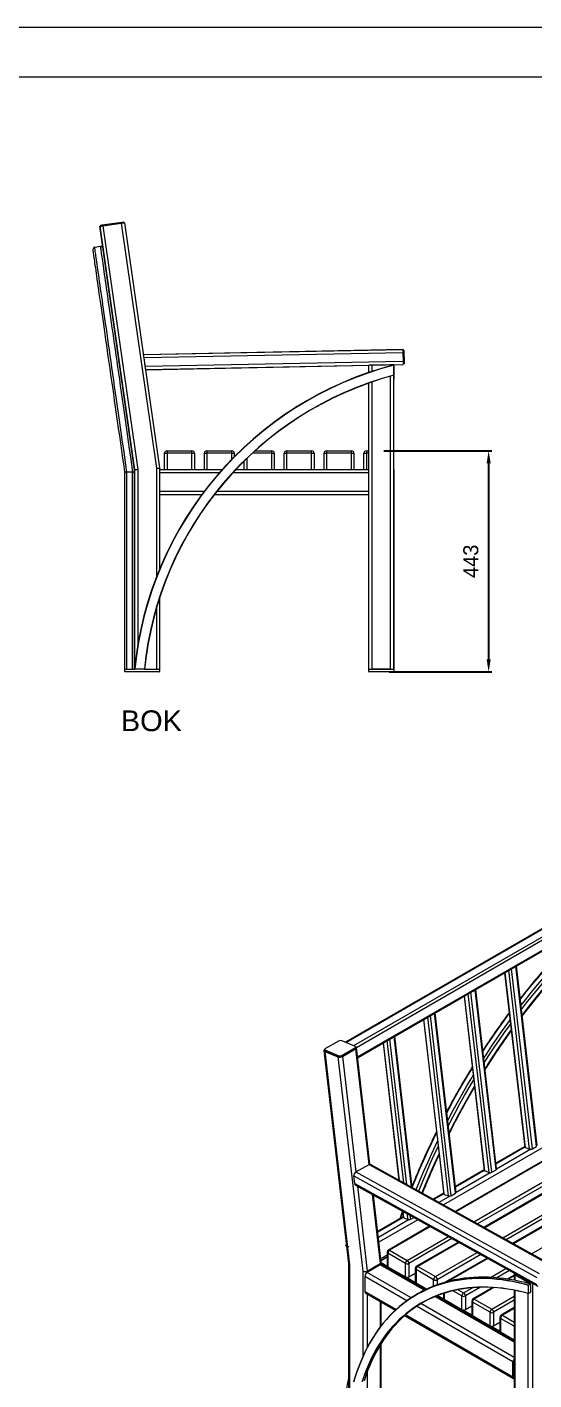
# Model space of a CAD drawing. Header units: millimetres. Extents: x -10595 to -4655, y -2537 to 1663.
# Drawn here: x -7625 to -6608, y -1049 to 1663 of the extents above; entities that cross this region are included whole.
import ezdxf

# ---------------------------------------------------------------- set-up
doc = ezdxf.new("R2010")
doc.units = ezdxf.units.MM
doc.header["$PDSIZE"] = -1
doc.layers.add('tabelka', color=155, linetype='Continuous')
doc.layers.add('WYMIAR', color=96, linetype='Continuous')
doc.dimstyles.new('1-1', dxfattribs={"dimtxt": 30, "dimasz": 25, "dimexe": 6.25, "dimexo": 30, "dimgap": 20.625, "dimtad": 1, "dimdec": 1, "dimtxsty": 'Standard', "dimcen": 0, "dimclrd": 2, "dimclre": 2, "dimclrt": 2, "dimadec": 0, "dimazin": 0, "dimtfac": 1, "dimtdec": 1, "dimtmove": 0, "dimatfit": 3, "dimfxl": 0, "dimarcsym": 0})

# ---------------------------------------------------------------- blocks, each defined once
blk = doc.blocks.new('bok')
at = {"linetype": 'Continuous', "lineweight": 0}
for p, q in [((-822.6, 619.2), (-782.3, 625)), ((-782.3, 625), (-779.3, 625.4)), ((-782.3, 625), (-782, 623)), ((-779.3, 625.4), (-779, 623.4)), ((-756.9, 128.5), (-826.9, 616.5)), ((-826.9, 616.5), (-756.9, 128.5)), ((-826.9, 616.5), (-756.9, 128.5)), ((-825.6, 618.7), (-822.6, 619.2)), ((-825.6, 618.7), (-825.3, 616.8)), ((-822.6, 619.2), (-822.4, 617.2)), ((-820.6, 617.4), (-783.8, 622.7)), ((-820.6, 617.4), (-750.5, 129)), ((-783.8, 622.7), (-713.3, 131.6)), ((-777.4, 623.6), (-706.9, 132.1)), ((-825.1, 576), (-837, 574.3)), ((-739, 359.5), (-218.9, 369.9)), ((-739, 359.4), (-218.9, 369.8)), ((-739, 359.5), (-739, 359.4)), ((-738.1, 353.2), (-218.8, 363.5)), ((-735.7, 336), (-738.1, 353.2)), ((-236.9, 369.5), (-218.9, 369.9)), ((-236.9, 369.5), (-218.9, 369.9)), ((-218.9, 369.8), (-218.9, 369.9)), ((-216.9, 368.3), (-218.9, 368.2)), ((-216.9, 368.3), (-218.9, 368.3)), ((-216.8, 365.3), (-218.8, 365.3)), ((-218.8, 363.5), (-218.4, 346.3)), ((-216.9, 368.3), (-216.8, 365.3)), ((-216.9, 368.3), (-216.9, 368.3)), ((-216.8, 365.3), (-216.4, 344.5)), ((-735.7, 336), (-218.4, 346.3)), ((-734.7, 329.5), (-218.3, 339.8)), ((-734.6, 329), (-734.7, 329.5)), ((-734.6, 329), (-286.9, 337.9)), ((-286.9, 323.5), (-286.9, 337.9)), ((-243.3, 338.9), (-280.5, 338.2)), ((-280.5, 325.6), (-280.5, 338.2)), ((-243.3, 336.8), (-243.3, 338.9)), ((-236.9, 338.9), (-218.3, 339.2)), ((-236.9, 338.6), (-236.9, 338.9)), ((-236.9, 338.5), (-236.9, 310)), ((-236.9, 318.4), (-236.9, 338)), ((-216.4, 344.5), (-218.4, 344.5)), ((-216.3, 341.5), (-218.3, 341.4)), ((-216.3, 340.9), (-218.3, 340.8)), ((-218.3, 339.8), (-218.3, 339.2)), ((-216.4, 344.5), (-216.3, 341.5)), ((-216.3, 341.5), (-216.3, 340.9)), ((-286.9, 128.5), (-286.9, 302.3)), ((-280.5, -271.5), (-280.5, 304.5)), ((-243.3, -271.5), (-243.3, 316.1)), ((-236.9, -271.5), (-236.9, 317.8)), ((-691.9, 166.5), (-691.9, 161.5)), ((-691.9, 166.5), (-641.9, 166.5)), ((-641.9, 161.5), (-641.9, 166.5)), ((-611.9, 166.5), (-611.9, 161.5)), ((-611.9, 166.5), (-561.9, 166.5)), ((-561.9, 161.5), (-561.9, 166.5)), ((-515.2, 166.5), (-481.9, 166.5)), ((-481.9, 161.5), (-481.9, 166.5)), ((-451.9, 166.5), (-451.9, 161.5)), ((-451.9, 166.5), (-401.9, 166.5)), ((-401.9, 161.5), (-401.9, 166.5)), ((-371.9, 166.5), (-371.9, 161.5)), ((-371.9, 166.5), (-321.9, 166.5)), ((-321.9, 161.5), (-321.9, 166.5)), ((-291.9, 166.5), (-291.9, 161.5)), ((-291.9, 166.5), (-286.9, 166.5)), ((-696.9, 128.5), (-696.9, 161.5)), ((-696.9, 161.5), (-691.9, 161.5)), ((-641.9, 161.5), (-691.9, 161.5)), ((-691.9, 161.5), (-691.9, 128.5)), ((-641.9, 128.5), (-641.9, 161.5)), ((-641.9, 161.5), (-636.9, 161.5)), ((-636.9, 161.5), (-636.9, 128.5)), ((-616.9, 161.5), (-611.9, 161.5)), ((-616.9, 128.5), (-616.9, 161.5)), ((-561.9, 161.5), (-611.9, 161.5)), ((-611.9, 161.5), (-611.9, 128.5)), ((-561.9, 161.5), (-556.9, 161.5)), ((-561.9, 149.3), (-561.9, 161.5)), ((-556.9, 161.5), (-556.9, 154.4)), ((-536.9, 128.5), (-536.9, 146.1)), ((-531.9, 151), (-531.9, 128.5)), ((-481.9, 161.5), (-520.7, 161.5)), ((-481.9, 161.5), (-476.9, 161.5)), ((-481.9, 128.5), (-481.9, 161.5)), ((-476.9, 161.5), (-476.9, 128.5)), ((-456.9, 161.5), (-451.9, 161.5)), ((-456.9, 128.5), (-456.9, 161.5)), ((-401.9, 161.5), (-451.9, 161.5)), ((-451.9, 161.5), (-451.9, 128.5)), ((-401.9, 161.5), (-396.9, 161.5)), ((-401.9, 128.5), (-401.9, 161.5)), ((-396.9, 161.5), (-396.9, 128.5)), ((-376.9, 161.5), (-371.9, 161.5)), ((-376.9, 128.5), (-376.9, 161.5)), ((-321.9, 161.5), (-371.9, 161.5)), ((-371.9, 161.5), (-371.9, 128.5)), ((-321.9, 128.5), (-321.9, 161.5)), ((-321.9, 161.5), (-316.9, 161.5)), ((-316.9, 161.5), (-316.9, 128.5)), ((-296.9, 161.5), (-291.9, 161.5)), ((-296.9, 128.5), (-296.9, 161.5)), ((-291.9, 161.5), (-291.9, 128.5)), ((-286.9, 161.5), (-291.9, 161.5)), ((-776.9, -271.5), (-776.9, 121.6)), ((-772.9, -271.5), (-772.9, 123.7)), ((-760.9, 123.7), (-772.9, 123.7)), ((-760.9, -271.5), (-760.9, 123.7)), ((-756.9, -271.5), (-756.9, 128.5)), ((-756.9, 128.5), (-756.9, -271.5)), ((-756.9, 128.5), (-756.9, -257.7)), ((-750.5, 129), (-750.5, -223)), ((-713.3, 131.6), (-713.3, -87)), ((-706.9, 132.1), (-706.9, 128.5)), ((-706.9, 128.5), (-706.9, 122.1)), ((-581.3, 128.5), (-706.9, 128.5)), ((-706.9, 122.1), (-706.9, 84.9)), ((-587, 122.1), (-706.9, 122.1)), ((-286.9, 122.1), (-560.1, 122.1)), ((-286.9, 128.5), (-554.1, 128.5)), ((-286.9, 122.1), (-286.9, 128.5)), ((-286.9, 84.9), (-286.9, 122.1)), ((-236.9, 128.5), (-236.9, -271.5)), ((-236.9, 128.5), (-236.9, -271.5)), ((-706.9, 84.9), (-706.9, 78.5)), ((-617.3, 84.9), (-706.9, 84.9)), ((-286.9, 84.9), (-592, 84.9)), ((-286.9, 78.5), (-286.9, 84.9)), ((-622.2, 78.5), (-706.9, 78.5)), ((-706.9, 78.5), (-706.9, -71)), ((-286.9, 78.5), (-597, 78.5)), ((-286.9, -271.5), (-286.9, 78.5)), ((-706.9, -128.8), (-706.9, -271.5)), ((-713.3, -149.6), (-713.3, -271.5)), ((-756.9, -271.5), (-756.9, -257.7)), ((-776.9, -276), (-776.9, -272)), ((-776.4, -271.5), (-756.9, -271.5)), ((-707.4, -276.5), (-776.4, -276.5)), ((-772.9, -271.5), (-760.9, -271.5)), ((-737.3, -271.5), (-756.4, -271.5)), ((-736.8, -271.5), (-707.4, -271.5)), ((-736.8, -271.5), (-713.3, -271.5)), ((-706.9, -272), (-706.9, -276)), ((-286.9, -276), (-286.9, -272)), ((-286.4, -271.5), (-237.4, -271.5)), ((-237.4, -276.5), (-286.4, -276.5)), ((-243.3, -271.5), (-280.5, -271.5)), ((-236.9, -272), (-236.9, -276))]:
    blk.add_line(p, q, dxfattribs=at)
at = {"linetype": 'Continuous', "lineweight": 0, "flags": 128}
for points in [[(-826.9, 616.5), (-826.8, 616.5), (-826.4, 616.6), (-825.8, 616.7), (-825.1, 616.8), (-824.1, 616.9), (-823, 617.1), (-821.8, 617.3), (-820.6, 617.4)], [(-783.8, 622.7), (-782.5, 622.9), (-781.3, 623.1), (-780.2, 623.2), (-779.3, 623.4), (-778.5, 623.5), (-777.9, 623.6), (-777.5, 623.6), (-777.4, 623.6)], [(-776.3, 122.7), (-778.2, 136.4), (-780.5, 151.8), (-782.6, 167), (-784.8, 182.1), (-786.9, 196.9), (-789, 211.4), (-791.1, 225.8), (-793.1, 239.9), (-795.1, 253.7), (-797, 267.4), (-798.9, 280.7), (-800.8, 293.8), (-802.7, 306.7), (-804.5, 319.3), (-806.2, 331.6), (-808, 343.7), (-809.7, 355.5), (-811.3, 367), (-812.9, 378.2), (-814.5, 389.1), (-816, 399.8), (-817.5, 410.1), (-818.9, 420.1), (-820.3, 429.9), (-821.7, 439.3), (-823, 448.5), (-824.3, 457.3), (-825.5, 465.8), (-826.7, 474), (-827.8, 481.8), (-828.9, 489.4), (-829.9, 496.6), (-830.9, 503.5), (-831.8, 510.1), (-832.7, 516.3), (-833.6, 522.2), (-834.4, 527.7), (-835.1, 533), (-835.8, 537.8), (-836.5, 542.4), (-837.1, 546.6), (-837.6, 550.4), (-838.1, 553.9), (-838.6, 557.1), (-839, 559.9), (-839.3, 562.4), (-839.6, 564.5), (-839.9, 566.2), (-840.1, 567.6), (-840.3, 568.7), (-840.4, 569.4), (-840.4, 569.8), (-840.4, 569.8)], [(-772.4, 123.7), (-774.5, 138.6), (-776.7, 154), (-778.9, 169.2), (-781, 184.1), (-783.2, 198.9), (-785.2, 213.4), (-787.3, 227.7), (-789.3, 241.7), (-791.3, 255.5), (-793.2, 269.1), (-795.2, 282.5), (-797, 295.5), (-798.9, 308.4), (-800.7, 320.9), (-802.4, 333.3), (-804.2, 345.3), (-805.9, 357.1), (-807.5, 368.6), (-809.1, 379.8), (-810.7, 390.7), (-812.2, 401.3), (-813.7, 411.7), (-815.1, 421.8), (-816.5, 431.5), (-817.9, 441), (-819.2, 450.2), (-820.5, 459), (-821.7, 467.6), (-822.9, 475.8), (-824, 483.7), (-825.1, 491.3), (-826.2, 498.6), (-827.2, 505.6), (-828.1, 512.2), (-829, 518.5), (-829.9, 524.5), (-830.7, 530.1), (-831.4, 535.5), (-832.2, 540.4), (-832.8, 545.1), (-833.4, 549.4), (-834, 553.4), (-834.5, 557), (-835, 560.3), (-835.4, 563.2), (-835.8, 565.8), (-836.1, 568.1), (-836.4, 570), (-836.6, 571.6), (-836.8, 572.8), (-836.9, 573.6), (-837, 574.2), (-837, 574.3)], [(-760.2, 123.6), (-762.5, 139.2), (-764.7, 154.6), (-766.9, 169.8), (-769, 184.8), (-771.1, 199.6), (-773.2, 214.1), (-775.3, 228.5), (-777.3, 242.5), (-779.3, 256.4), (-781.2, 270), (-783.2, 283.4), (-785, 296.5), (-786.9, 309.4), (-788.7, 322), (-790.5, 334.3), (-792.2, 346.4), (-793.9, 358.2), (-795.5, 369.7), (-797.2, 380.9), (-798.7, 391.9), (-800.3, 402.6), (-801.8, 413), (-803.2, 423), (-804.6, 432.8), (-806, 442.3), (-807.3, 451.5), (-808.6, 460.4), (-809.8, 469), (-811, 477.2), (-812.1, 485.2), (-813.2, 492.8), (-814.3, 500.1), (-815.3, 507.1), (-816.2, 513.7), (-817.1, 520.1), (-818, 526.1), (-818.8, 531.7), (-819.6, 537.1), (-820.3, 542.1), (-820.9, 546.7), (-821.6, 551), (-822.1, 555), (-822.7, 558.7), (-823.1, 561.9), (-823.5, 564.9), (-823.9, 567.5), (-824.2, 569.8), (-824.5, 571.7), (-824.7, 573.3), (-824.9, 574.5), (-825, 575.3), (-825.1, 575.9), (-825.1, 576)], [(-738.1, 353.2), (-738.3, 354.3), (-738.4, 355.3), (-738.6, 356.3), (-738.7, 357.2), (-738.8, 358), (-738.9, 358.6), (-739, 359.1), (-739, 359.4), (-739, 359.4)], [(-218.9, 369.8), (-218.9, 369.7), (-218.9, 369.3), (-218.9, 368.8), (-218.9, 368), (-218.9, 367), (-218.8, 365.9), (-218.8, 364.7), (-218.8, 363.5)], [(-734.7, 329.5), (-734.7, 329.7), (-734.8, 330.1), (-734.9, 330.7), (-735, 331.5), (-735.1, 332.4), (-735.3, 333.6), (-735.5, 334.8), (-735.7, 336)], [(-218.4, 346.3), (-218.4, 345), (-218.4, 343.8), (-218.4, 342.7), (-218.4, 341.7), (-218.3, 340.9), (-218.3, 340.3), (-218.3, 339.9), (-218.3, 339.8)], [(-772.9, 123.7), (-773.7, 123.7), (-774.4, 123.6), (-775.1, 123.4), (-775.7, 123.1), (-776.2, 122.8), (-776.6, 122.4), (-776.8, 122), (-776.9, 121.6)], [(-756.9, 128.5), (-756.8, 128.5), (-756.5, 128.6), (-756.1, 128.6), (-755.4, 128.6), (-754.6, 128.7), (-753.7, 128.8), (-752.7, 128.8), (-751.6, 128.9), (-750.5, 129)], [(-756.9, 128.5), (-756.8, 128.5), (-756.4, 128.6), (-755.8, 128.6), (-755, 128.7), (-754.1, 128.7), (-753, 128.8), (-751.8, 128.9), (-750.5, 129)], [(-713.3, 131.6), (-712.1, 131.7), (-710.9, 131.8), (-709.8, 131.9), (-708.8, 132), (-708, 132), (-707.4, 132.1), (-707, 132.1), (-706.9, 132.1)], [(-713.3, 131.6), (-712.1, 131.7), (-710.9, 131.8), (-709.8, 131.9), (-708.8, 132), (-708, 132), (-707.4, 132.1), (-707, 132.1), (-706.9, 132.1)]]:
    blk.add_lwpolyline(points, dxfattribs=at)
at = {"linetype": 'Continuous', "lineweight": 0}
for centre, radius, start, end in [((-836.5, 570.4), 4, 98.163, 188.163), ((-824.6, 572.1), 4, 8.163, 98.163), ((-60.2, -338.8), 700, 104.4946, 174.535), ((-60.2, -338.8), 700, 104.626, 174.4816), ((-60.2, -338.8), 700, 104.626, 174.4816), ((-60.2, -338.8), 699.5, 104.6367, 174.4776), ((-60.2, -338.8), 680.5, 105.0549, 174.3229), ((-60.2, -338.8), 680, 105.0662, 174.3187), ((-691.9, 161.5), 5, 90, 180), ((-641.9, 161.5), 5, 0, 90), ((-611.9, 161.5), 5, 90, 180), ((-561.9, 161.5), 5, 0, 90), ((-481.9, 161.5), 5, 0, 90), ((-451.9, 161.5), 5, 90, 180), ((-401.9, 161.5), 5, 0, 90), ((-371.9, 161.5), 5, 90, 180), ((-321.9, 161.5), 5, 0, 90), ((-291.9, 161.5), 5, 90, 180), ((-760.9, 116.7), 7.03, 77.9646, 90.121), ((-759.5, 120.9), 2.7, 14.5983, 87.9535), ((-776.4, -272), 0.5, 90, 180), ((-776.4, -276), 0.5, 180, 270), ((-707.4, -272), 0.5, 0, 90), ((-707.4, -276), 0.5, 270, 0), ((-286.4, -272), 0.5, 90, 180), ((-286.4, -276), 0.5, 180, 270), ((-237.4, -272), 0.5, 0, 90), ((-237.4, -276), 0.5, 270, 0)]:
    blk.add_arc(centre, radius, start, end, dxfattribs=at)
for centre, start_param, end_param in [((-280.5, 338.1), 1.570498, 3.141294), ((-243.3, 338.8), 6.282887, 7.853683)]:
    blk.add_ellipse(centre, major_axis=(6.4, 0.13), ratio=0.015016, start_param=start_param, end_param=end_param, dxfattribs=at)
for points, knots in [([(-236.9, 338), (-236.9, 338.1), (-236.9, 338.2), (-236.9, 338.4), (-236.9, 338.5), (-236.9, 338.5), (-236.9, 338.5), (-236.9, 338.5)], [0, 0, 0, 0, 0.221971, 0.446843, 0.667175, 0.880513, 1, 1, 1, 1]), ([(-236.9, 317.8), (-236.9, 317.8), (-236.9, 317.8), (-236.9, 317.9), (-236.9, 318), (-236.9, 318.1), (-236.9, 318.2), (-236.9, 318.3), (-236.9, 318.4)], [0, 0, 0, 0, 0.1353842, 0.2528122, 0.4646982, 0.6764576, 0.8935488, 1, 1, 1, 1]), ([(-759.4, 123.6), (-759.1, 123.5), (-758.2, 123.4), (-757.3, 123.1), (-757, 122.9), (-756.9, 122.8)], [0, 0, 0, 0, 0.395797, 0.855633, 1, 1, 1, 1]), ([(-756.9, -271.5), (-756.9, -271.5), (-756.9, -271.5), (-756.9, -271.5), (-756.8, -271.5), (-756.7, -271.5), (-756.6, -271.5), (-756.5, -271.5), (-756.4, -271.5)], [0, 0, 0, 0, 0.018858, 0.23213, 0.36418, 0.578929, 0.793694, 1, 1, 1, 1]), ([(-737.3, -271.5), (-737.3, -271.5), (-737.2, -271.5), (-737.1, -271.5), (-737, -271.5), (-736.9, -271.5), (-736.8, -271.5), (-736.8, -271.5), (-736.8, -271.5)], [0, 0, 0, 0, 0.07283, 0.288992, 0.50501, 0.720135, 0.934383, 1, 1, 1, 1])]:
    blk.add_open_spline(points, degree=3, knots=knots, dxfattribs=at)
blk = doc.blocks.new('izometria')
at = {"linetype": 'Continuous', "lineweight": 0}
for p, q in [((1573.6, 2490.4), (204.2, 1699.9)), ((205.1, 1699.5), (1575.2, 2490.4)), ((220.6, 1693.1), (1590.6, 2484)), ((225.8, 1689.6), (1593.8, 2479.4)), ((228, 1670.6), (1596, 2460.3)), ((228.2, 1668.9), (1595.2, 2458)), ((1639.2, 2089), (400.6, 1374)), ((1654.7, 2071.3), (424.2, 1360.9)), ((1657.2, 2071), (425.7, 1360.1)), ((461.8, 1340.1), (1692.6, 2050.6)), ((1696.1, 2044.5), (469, 1336.1)), ((1711.3, 2038.6), (481.9, 1328.9)), ((1713.8, 2038.4), (483.4, 1328.1)), ((519.5, 1308.1), (1749.2, 2018)), ((1752.7, 2011.8), (526.7, 1304.1)), ((1767.9, 2006), (539.7, 1296.9)), ((1770.4, 2005.7), (541.2, 1296.1)), ((577.2, 1276.1), (1805.7, 1985.3)), ((573.3, 1485.7), (531.7, 1844.1)), ((578.9, 1486.3), (537, 1847.2)), ((587.4, 1491.2), (545.5, 1852.1)), ((588.5, 1492.8), (546.8, 1852.8)), ((523.2, 1839.2), (563.8, 1489.9)), ((564.9, 1488.8), (524.2, 1839.8)), ((441.9, 1792.3), (482.4, 1443)), ((483.6, 1441.9), (442.9, 1792.8)), ((492, 1438.8), (450.4, 1797.2)), ((497.6, 1439.4), (455.7, 1800.2)), ((506.1, 1444.3), (464.2, 1805.1)), ((507.2, 1445.9), (465.4, 1805.9)), ((269.5, 1739.4), (273.1, 1737.4)), ((360.6, 1745.3), (401.1, 1396.1)), ((402.3, 1395), (361.5, 1745.9)), ((410.7, 1391.8), (369.1, 1750.2)), ((416.3, 1392.4), (374.4, 1753.3)), ((424.7, 1397.4), (382.9, 1758.2)), ((425.9, 1398.9), (384.1, 1758.9)), ((336.6, 1409.5), (301.5, 1711.2)), ((338, 1408.7), (302.8, 1712)), ((160.8, 1683.3), (210.3, 1256.2)), ((162.4, 1686.4), (162.3, 1684.4)), ((162.3, 1684.4), (190.9, 1672.6)), ((162.3, 1684.4), (162.5, 1682.6)), ((191.2, 1703.1), (162.4, 1686.4)), ((162.5, 1682.6), (191.1, 1670.9)), ((162.7, 1681.5), (188.7, 1670.7)), ((162.7, 1681.5), (212.2, 1254)), ((195.4, 1703.5), (191.2, 1703.1)), ((195.1, 1673), (224, 1689.6)), ((195.3, 1671.2), (224.2, 1687.9)), ((224, 1691.7), (195.4, 1703.5)), ((197.7, 1671.5), (224, 1686.7)), ((224, 1689.6), (224, 1691.7)), ((224, 1691.7), (224.2, 1690)), ((224.1, 1691.1), (224, 1691.2)), ((224, 1689.6), (224.2, 1687.9)), ((224, 1686.7), (250.9, 1454.6)), ((224.2, 1687.9), (224.2, 1690)), ((253, 1455.4), (225.9, 1689.3)), ((279.3, 1698.4), (311.2, 1423.6)), ((312.3, 1423), (280.2, 1698.9)), ((320.8, 1418.2), (287.7, 1703.3)), ((326.9, 1414.9), (293.1, 1706.3)), ((188.7, 1670.7), (238.5, 1241)), ((190.9, 1672.6), (195.1, 1673)), ((190.9, 1672.6), (191.1, 1670.9)), ((191.1, 1670.9), (195.3, 1671.2)), ((195.1, 1673), (195.3, 1671.2)), ((197.7, 1671.5), (224.5, 1439.9)), ((563.6, 1491.1), (505.8, 1457.8)), ((563.8, 1489.9), (506, 1456.5)), ((575.8, 1485.5), (507.2, 1445.8)), ((564.9, 1488.8), (573.3, 1485.7)), ((578.9, 1486.3), (587.4, 1491.2)), ((224.9, 1440.1), (251.2, 1454.8)), ((224.9, 1440.1), (592.6, 1236.3)), ((251.2, 1454.8), (618.9, 1251)), ((622.1, 1251.3), (254.5, 1455)), ((482.3, 1444.2), (424.5, 1410.8)), ((482.5, 1442.9), (424.7, 1409.6)), ((494.5, 1438.5), (425.9, 1398.9)), ((483.6, 1441.9), (492, 1438.8)), ((497.6, 1439.4), (506.1, 1444.3)), ((220.9, 1432), (588.1, 1228.4)), ((222.5, 1416.8), (220.9, 1432)), ((222.5, 1416.8), (588.2, 1214.1)), ((224.3, 1413.6), (589.6, 1211.1)), ((227.8, 1411.6), (247.6, 1241.4)), ((257.8, 1395), (273.9, 1256.6)), ((275.7, 1259.3), (260.1, 1393.7)), ((401, 1397.2), (380.3, 1385.3)), ((401.1, 1396), (381.5, 1384.6)), ((413.2, 1391.6), (391.5, 1379)), ((402.3, 1395), (410.7, 1391.8)), ((416.3, 1392.4), (424.7, 1397.4)), ((318.4, 1361.4), (319.8, 1349.1)), ((321, 1348), (319.5, 1360.8)), ((329.3, 1344.9), (328.1, 1356)), ((319.7, 1350.3), (268.6, 1320.8)), ((319.8, 1349), (268.7, 1319.6)), ((331.9, 1344.6), (270, 1308.9)), ((349.2, 1344.3), (271.1, 1299.2)), ((372.8, 1331.2), (290, 1283.4)), ((374.3, 1330.4), (292.5, 1283.2)), ((321, 1348), (329.3, 1344.9)), ((335, 1345.5), (334.1, 1352.7)), ((335, 1345.5), (340.9, 1348.9)), ((327.9, 1262.8), (410.4, 1310.4)), ((417.6, 1306.4), (331.4, 1256.7)), ((203.4, 1293), (210.4, 1290.1)), ((287.5, 1279.1), (287.5, 1252.2)), ((324.4, 1256.7), (289, 1277.1)), ((289, 1277.1), (289, 1250.1)), ((292.5, 1283.2), (327.9, 1262.8)), ((430.5, 1299.2), (346.6, 1250.8)), ((432, 1298.4), (349.1, 1250.5)), ((384.5, 1230.1), (468.1, 1278.4)), ((210.3, 1256.3), (210.3, 976.2)), ((212.2, 1254), (212.2, 985.8)), ((247.6, 1241.4), (273.9, 1256.6)), ((273.9, 1253.6), (247.6, 1238.5)), ((273.9, 1256.6), (273.9, 1253.6)), ((362, 1202.7), (273.9, 1253.6)), ((287.5, 1273.5), (274.9, 1266.3)), ((275.3, 1263.3), (287.5, 1270.4)), ((275.3, 1262.7), (287.5, 1269.7)), ((275.7, 1254.3), (275.7, 1259.1)), ((275.7, 1258.2), (287.8, 1251.2)), ((275.7, 1257.4), (366.5, 1205)), ((364, 1203.7), (277.1, 1254)), ((280.3, 1266.2), (280, 1265.3)), ((282.2, 1266.6), (282.6, 1267.5)), ((289, 1250.1), (324.4, 1229.7)), ((324.4, 1229.7), (324.4, 1256.7)), ((331.4, 1256.7), (331.4, 1229.7)), ((349.1, 1250.5), (384.5, 1230.1)), ((475.3, 1274.4), (388, 1224)), ((488.2, 1267.2), (405.4, 1219.4)), ((489.7, 1266.4), (410.9, 1220.9)), ((238.5, 1241), (238.5, 1069.3)), ((243, 1230.6), (243, 1200.2)), ((327.4, 1181.9), (243, 1230.6)), ((247.6, 1241.4), (247.6, 1238.5)), ((335.7, 1187.6), (247.6, 1238.5)), ((326.2, 1229), (344.4, 1218.6)), ((331.4, 1229.7), (344.1, 1237)), ((344.1, 1246.5), (344.1, 1219.5)), ((380.9, 1224), (345.6, 1244.4)), ((345.6, 1244.4), (345.6, 1217.5)), ((380.9, 1211.2), (380.9, 1224)), ((388, 1224), (388, 1213.9)), ((495, 1228.6), (525.8, 1246.4)), ((533, 1242.4), (507.6, 1227.7)), ((542.7, 1233.4), (528.6, 1225.2)), ((542.7, 1231.7), (530.9, 1224.9)), ((542.7, 1235.5), (542.7, 1222.8)), ((570.8, 1218.4), (544.5, 1233)), ((544.5, 1222.4), (544.5, 1233)), ((546.8, 1234.2), (546.8, 1234.8)), ((573.1, 1219.6), (546.8, 1234.2)), ((305.5, 1164.2), (243, 1200.2)), ((244.4, 1197.3), (304, 1162.9)), ((247.6, 1195.5), (247.6, 1087.9)), ((345.6, 1217.5), (366.9, 1205.1)), ((350, 1196.3), (346.5, 1194.2)), ((400.7, 1196.5), (400.7, 1186.9)), ((402.1, 1197), (402.1, 1184.8)), ((437.5, 1191.4), (419.5, 1201.8)), ((429.8, 1204), (441, 1197.5)), ((441, 1197.5), (459.1, 1207.9)), ((474.6, 1208.7), (444.6, 1191.4)), ((499.2, 1208.3), (459.7, 1185.5)), ((501.8, 1208.1), (462.2, 1185.2)), ((542.7, 1202.9), (542.7, 737.8)), ((544.5, 735.2), (544.5, 1202.5)), ((570.8, 1216.4), (570.8, 1218.4)), ((570.8, 720), (570.8, 1196.5)), ((571.1, 1196.5), (571.1, 1212.6)), ((571.5, 1213.2), (575, 1215.3)), ((575, 1198.4), (571.5, 1196.3)), ((573.1, 1219.6), (573.1, 1220.2)), ((575.4, 1215), (575.4, 1199)), ((579.9, 720), (579.9, 1216.4)), ((273.9, 1180.3), (273.9, 1129.5)), ((275.7, 1132), (275.7, 1179.2)), ((275.7, 1178.6), (275.9, 1179.1)), ((540, 1059.2), (346.8, 1170.7)), ((542.7, 1068.1), (355.4, 1176.2)), ((542.7, 1098.5), (383.6, 1190.3)), ((542.7, 1100.6), (385.8, 1191.2)), ((388.6, 1192.2), (542.7, 1103.3)), ((389.4, 1192.6), (400.9, 1185.9)), ((402.1, 1184.8), (437.5, 1164.4)), ((437.5, 1164.4), (437.5, 1191.4)), ((444.6, 1191.4), (444.6, 1164.4)), ((444.6, 1164.4), (457.2, 1171.7)), ((457.2, 1181.1), (457.2, 1154.2)), ((494.1, 1158.7), (458.7, 1179.1)), ((458.7, 1179.1), (458.7, 1152.2)), ((462.2, 1185.2), (497.6, 1164.8)), ((497.6, 1164.8), (542.7, 1190.8)), ((542.7, 1182.7), (501.1, 1158.7)), ((542.7, 1168), (516.3, 1152.8)), ((542.7, 1166.4), (518.8, 1152.6)), ((322.7, 1152.1), (541.3, 1025.9)), ((540, 1028.8), (324.2, 1153.4)), ((439.4, 1163.7), (457.5, 1153.3)), ((458.7, 1152.2), (494.1, 1131.8)), ((494.1, 1131.8), (494.1, 1158.7)), ((501.1, 1158.7), (501.1, 1131.8)), ((501.1, 1131.8), (513.8, 1139.1)), ((513.8, 1148.5), (513.8, 1121.5)), ((515.3, 1146.5), (515.3, 1119.5)), ((542.7, 1130.6), (515.3, 1146.5)), ((518.8, 1152.6), (542.7, 1138.8)), ((496, 1131.1), (514.1, 1120.6)), ((515.3, 1119.5), (542.7, 1103.7)), ((273.9, 1093.2), (273.9, 927)), ((275.7, 929.6), (275.7, 1096.3)), ((540, 1028.8), (540, 1059.2)), ((542.3, 1030.1), (542.3, 1060.5)), ((542.7, 1060.2), (542.3, 1060.5)), ((247.6, 1039.2), (247.6, 911.8)), ((542.7, 1029.9), (542.3, 1030.1))]:
    blk.add_line(p, q, dxfattribs=at)
at = {"linetype": 'Continuous', "lineweight": 0, "flags": 128}
for points in [[(554.5, 1785.8), (555.1, 1786.6), (566.5, 1800.8), (578.1, 1814.9), (589.8, 1828.7), (601.6, 1842.4), (608.7, 1850.4)], [(556, 1773.4), (563.1, 1782.6), (574.5, 1796.9), (586.1, 1811), (597.8, 1824.9), (609.6, 1838.5), (610, 1839)], [(556.9, 1765.4), (567.4, 1778.9), (578.8, 1793.2), (590.3, 1807.2), (602, 1821), (610.9, 1831.4)], [(558.3, 1753.7), (564, 1761.2), (575.3, 1775.6), (586.7, 1789.8), (598.2, 1803.7), (609.9, 1817.5), (612.2, 1820.1)], [(479.8, 1681.7), (489.7, 1696.7), (500.2, 1712.1), (510.9, 1727.4), (521.7, 1742.5), (532.7, 1757.4), (532.7, 1757.4)], [(481.5, 1667.8), (487.3, 1676.9), (497.7, 1692.5), (508.2, 1708), (518.9, 1723.3), (529.7, 1738.4), (534.2, 1744.6)], [(482.5, 1658.9), (491.9, 1673.5), (502.2, 1689.1), (512.7, 1704.6), (523.3, 1719.8), (534.1, 1734.9), (535.2, 1736.3)], [(484, 1646.3), (489.5, 1655.1), (499.7, 1670.8), (510, 1686.3), (520.5, 1701.7), (531.2, 1716.9), (536.6, 1724.4)], [(162.3, 1685.7), (161.9, 1685.4), (161.3, 1684.8), (160.9, 1684.2), (160.8, 1683.5), (160.9, 1682.9), (161.3, 1682.4), (161.9, 1681.9), (162.7, 1681.5)], [(224, 1686.7), (224.8, 1687.2), (225.4, 1687.8), (225.8, 1688.5), (225.9, 1689.1), (225.8, 1689.7), (225.4, 1690.2), (224.8, 1690.7), (224.1, 1691.1)], [(407.4, 1558.6), (411.8, 1566.9), (420.9, 1583.7), (430.2, 1600.3), (439.7, 1616.8), (449.4, 1633.1), (458.6, 1648.3)], [(409.2, 1542.6), (410.8, 1545.6), (419.7, 1562.6), (428.8, 1579.3), (438.1, 1596), (447.6, 1612.5), (457.3, 1628.8), (460.3, 1633.8)], [(410.4, 1532.5), (415.6, 1542.7), (424.5, 1559.6), (433.6, 1576.3), (442.9, 1592.9), (452.3, 1609.3), (461.4, 1624.6)], [(412, 1518.4), (414.7, 1523.6), (423.4, 1540.5), (432.3, 1557.3), (441.4, 1574), (450.6, 1590.5), (460.1, 1606.9), (462.9, 1611.6)], [(338, 1409), (338.7, 1410.7), (346, 1428.5), (353.5, 1446.2), (361.2, 1463.8), (369.2, 1481.3), (377.3, 1498.6), (385.6, 1515.9), (386.9, 1518.5)], [(345.9, 1404.3), (346.6, 1406.1), (353.9, 1423.9), (361.4, 1441.6), (369.1, 1459.2), (377.1, 1476.7), (385.2, 1494.1), (388.9, 1501.8)], [(350.9, 1401.6), (351.7, 1403.6), (358.9, 1421.4), (366.4, 1439), (374.1, 1456.6), (382, 1474), (390.1, 1491.3)], [(357.8, 1397.8), (359.4, 1401.8), (366.7, 1419.5), (374.2, 1437.1), (381.9, 1454.6), (389.8, 1472), (391.8, 1476.5)], [(314.6, 1347.4), (318, 1356.9), (318.7, 1358.8)], [(571.1, 1212.6), (560.4, 1215.4), (549.7, 1217.9), (539, 1220.1), (528.5, 1221.9), (518, 1223.5), (507.7, 1224.7), (497.4, 1225.6), (487.2, 1226.1), (477.1, 1226.4), (467.2, 1226.3), (457.3, 1225.9), (447.6, 1225.1), (438, 1224), (428.6, 1222.7), (419.3, 1220.9), (410.1, 1218.9), (401, 1216.5), (392.2, 1213.9), (383.4, 1210.9), (374.9, 1207.6), (366.5, 1203.9), (358.2, 1200), (350.1, 1195.7), (342.3, 1191.2), (334.5, 1186.3), (327, 1181.1), (319.7, 1175.6), (312.5, 1169.8), (305.6, 1163.8), (298.8, 1157.4), (292.3, 1150.7), (285.9, 1143.8), (279.8, 1136.6), (273.9, 1129), (268.2, 1121.3), (262.7, 1113.2), (257.4, 1104.9), (252.4, 1096.3), (247.6, 1087.4), (243, 1078.3), (238.6, 1069), (234.5, 1059.4), (230.6, 1049.5), (226.9, 1039.5), (223.5, 1029.2), (220.3, 1018.6)], [(571.5, 1213.2), (560.7, 1216), (550, 1218.5), (539.4, 1220.7), (528.8, 1222.6), (518.3, 1224.1), (507.9, 1225.3), (497.7, 1226.2), (487.5, 1226.8), (477.4, 1227), (467.4, 1226.9), (457.6, 1226.5), (447.9, 1225.8), (438.3, 1224.7), (428.8, 1223.3), (419.5, 1221.6), (410.3, 1219.6), (401.2, 1217.2), (392.3, 1214.5), (383.6, 1211.5), (375, 1208.2), (366.6, 1204.6), (358.4, 1200.6), (350.3, 1196.4), (342.4, 1191.8), (334.7, 1186.9), (327.1, 1181.8), (319.8, 1176.3), (312.6, 1170.5), (305.7, 1164.4), (298.9, 1158), (292.4, 1151.4), (286, 1144.4), (279.9, 1137.2), (273.9, 1129.6), (268.2, 1121.9), (262.7, 1113.8), (257.5, 1105.5), (252.4, 1096.9), (247.6, 1088), (243, 1078.9), (238.6, 1069.5), (234.5, 1059.9), (230.6, 1050.1), (226.9, 1040), (223.5, 1029.7), (220.4, 1019.1)], [(575, 1215.3), (564.2, 1218.1), (553.5, 1220.6), (542.9, 1222.8), (532.3, 1224.6), (521.9, 1226.2), (511.5, 1227.4), (501.2, 1228.3), (491, 1228.8), (480.9, 1229.1), (471, 1229), (461.1, 1228.6), (451.4, 1227.8), (441.8, 1226.8), (432.3, 1225.4), (423, 1223.7), (413.8, 1221.6), (404.8, 1219.3), (395.9, 1216.6), (387.1, 1213.6), (378.6, 1210.3), (370.1, 1206.6), (361.9, 1202.7), (353.8, 1198.4), (350, 1196.3)], [(571.1, 1196.5), (560.6, 1199.2), (550.1, 1201.6), (539.7, 1203.6), (529.3, 1205.3), (519.1, 1206.7), (508.9, 1207.8), (498.8, 1208.5), (488.9, 1208.9), (479, 1209), (469.3, 1208.8), (459.7, 1208.2), (450.2, 1207.4), (440.8, 1206.2), (431.6, 1204.7), (422.5, 1202.8), (413.5, 1200.7), (404.7, 1198.2), (396, 1195.4), (387.5, 1192.3), (379.2, 1188.9), (371, 1185.1), (363, 1181.1), (355.2, 1176.7), (347.5, 1172.1), (340.1, 1167.1), (332.8, 1161.8), (325.7, 1156.3), (318.8, 1150.4), (312, 1144.3), (305.5, 1137.8), (299.2, 1131.1), (293.1, 1124.1), (287.2, 1116.8), (281.6, 1109.2), (276.1, 1101.4), (270.8, 1093.3), (265.8, 1084.9), (261, 1076.3), (256.4, 1067.4), (252.1, 1058.3), (248, 1048.9), (244.1, 1039.3), (240.5, 1029.4), (237, 1019.3)], [(571.2, 1196.4), (560.9, 1199), (550.4, 1201.3), (540, 1203.4), (529.7, 1205.1), (519.5, 1206.4), (509.3, 1207.5), (499.3, 1208.3), (489.3, 1208.7), (479.5, 1208.8), (469.7, 1208.5), (460.1, 1208), (450.7, 1207.1), (441.3, 1205.9), (432.1, 1204.4), (423, 1202.6), (414, 1200.4), (405.2, 1197.9), (396.6, 1195.2), (388.1, 1192), (379.8, 1188.6), (371.6, 1184.9), (363.6, 1180.8), (355.8, 1176.5), (348.1, 1171.8), (340.6, 1166.9), (333.4, 1161.6), (326.3, 1156.1), (319.4, 1150.2), (312.7, 1144), (306.2, 1137.6), (299.9, 1130.9), (293.8, 1123.9), (287.9, 1116.6), (282.2, 1109), (276.7, 1101.2), (271.5, 1093.1), (266.5, 1084.7), (261.7, 1076.1), (257.1, 1067.3), (252.8, 1058.1), (248.7, 1048.8), (244.8, 1039.2), (241.1, 1029.3), (237.7, 1019.2)], [(358.3, 1177.9), (351.7, 1173.9), (344.2, 1168.9), (336.9, 1163.7), (329.8, 1158.1), (322.9, 1152.2), (316.2, 1146.1), (309.7, 1139.6), (303.4, 1132.9), (297.3, 1125.9), (291.4, 1118.6), (285.7, 1111.1), (280.3, 1103.2), (275, 1095.1), (270, 1086.8), (265.2, 1078.2), (260.7, 1069.3), (256.3, 1060.2), (252.2, 1050.8), (248.3, 1041.2), (244.7, 1031.4), (241.3, 1021.3)]]:
    blk.add_lwpolyline(points, dxfattribs=at)
at = {"linetype": 'Continuous', "lineweight": 0}
for centre, radius, start, end in [((192.3, 1681.5), 11.3, 251.3893, 298.3659), ((292.5, 1279.1), 5, 119.9973, 180), ((290, 1279.4), 2.51, 185.6951, 245.6265), ((296.7, 1276.7), 7.68, 122.6051, 177.395), ((291.1, 1281.2), 2.51, 54.3827, 114.3069), ((275.7, 1251), 3.22, 65.6927, 125.6179), ((290, 1252.4), 2.51, 185.6951, 245.6265), ((332, 1256.3), 7.68, 122.6051, 177.395), ((327.9, 1263.5), 7.68, 242.6093, 297.3907), ((323.7, 1256.3), 7.68, 2.6055, 57.3945), ((349.1, 1246.5), 5, 119.9973, 180), ((353.2, 1244.1), 7.68, 122.6051, 177.395), ((347.6, 1248.5), 2.51, 54.3824, 114.307), ((252.9, 1230.2), 9.84, 122.6054, 177.3947), ((327.9, 1236.5), 7.68, 242.6093, 297.3907), ((346.6, 1246.7), 2.51, 185.6945, 245.6272), ((388.6, 1223.7), 7.68, 122.6051, 177.395), ((384.5, 1230.8), 7.68, 242.6093, 297.3907), ((380.3, 1223.7), 7.68, 2.6055, 57.3945), ((246.1, 1199.9), 3.12, 173.3101, 235.3771), ((346.6, 1219.8), 2.51, 185.6945, 245.6272), ((445.2, 1191), 7.68, 122.6051, 177.395), ((436.9, 1191), 7.68, 2.6055, 57.3945), ((403.2, 1187.1), 2.51, 185.6945, 245.6272), ((441, 1198.2), 7.69, 242.6093, 297.3907), ((462.2, 1181.1), 5, 119.9973, 180), ((459.7, 1181.4), 2.51, 185.6943, 245.6273), ((466.4, 1178.8), 7.68, 122.6051, 177.395), ((460.8, 1183.2), 2.51, 54.3824, 114.3072), ((441, 1171.2), 7.69, 242.6093, 297.3907), ((459.7, 1154.5), 2.51, 185.6943, 245.6273), ((501.7, 1158.3), 7.68, 122.6051, 177.395), ((497.6, 1165.5), 7.68, 242.6092, 297.3907), ((493.5, 1158.3), 7.68, 2.6055, 57.3945), ((518.8, 1148.5), 5, 119.9973, 180), ((516.3, 1148.7), 2.51, 185.6945, 245.6271), ((522.9, 1146.1), 7.68, 122.6051, 177.395), ((517.3, 1150.5), 2.51, 54.3824, 114.3072), ((497.6, 1138.6), 7.68, 242.6092, 297.3907), ((516.3, 1121.8), 2.51, 185.6945, 245.6271), ((549.9, 1058.7), 9.9, 136.97, 177.3029), ((546.7, 1060.3), 4.43, 155.7654, 178.3249), ((542.7, 1028.3), 2.76, 170.2863, 268.5348), ((544, 1030), 1.77, 175.858, 218.9265)]:
    blk.add_arc(centre, radius, start, end, dxfattribs=at)
for centre, major_axis, ratio, start_param, end_param in [((567.7, 1490.5), (3.96, 0.55), 0.468291, 3.130562, 3.857184), ((576.1, 1487.4), (3.96, 0.55), 0.468291, 3.857184, 5.427981), ((225.4, 1434.5), (2.4, 5.96), 0.65265, 0.678924, 2.24972), ((251.8, 1449.2), (2.4, 5.96), 0.65265, 6.201955, 6.962109), ((486.4, 1443.5), (3.96, 0.55), 0.468291, 3.130562, 3.857184), ((494.8, 1440.4), (3.96, 0.55), 0.468291, 3.857184, 5.427981), ((503.3, 1445.3), (3.96, 0.55), 0.468291, 5.427981, 6.272155), ((227, 1419.4), (2.4, 5.96), 0.65265, 2.24972, 3.060363), ((405.1, 1396.6), (3.96, 0.55), 0.468291, 3.130562, 3.857184), ((413.5, 1393.5), (3.96, 0.55), 0.468291, 3.857184, 5.427981), ((421.9, 1398.4), (3.96, 0.55), 0.468291, 5.427981, 6.272155), ((323.8, 1349.6), (3.96, 0.55), 0.468291, 3.130562, 3.857184), ((332.2, 1346.5), (3.96, 0.55), 0.468291, 3.857184, 5.427981), ((216.7, 1256.6), (6.4, 0.37), 0.534815, 3.172474, 3.89611), ((269.3, 1258.8), (6.4, 0.37), 0.534815, 5.466906, 6.314066), ((243, 1243.6), (6.4, 0.37), 0.534815, 3.89611, 5.466906), ((549.1, 1235.5), (6.4, 0.03), 0.557123, 2.753437, 3.924719), ((549.1, 1235.5), (3.2, 0.01), 0.557123, 3.282999, 3.924719), ((575.4, 1220.9), (6.4, 0.03), 0.557123, 3.924719, 5.096001), ((575.4, 1220.9), (3.2, 0.01), 0.557123, 3.924719, 4.604132)]:
    blk.add_ellipse(centre, major_axis=major_axis, ratio=ratio, start_param=start_param, end_param=end_param, dxfattribs=at)
for points, knots in [([(608.5, 1851.9), (606.5, 1849.7), (600.6, 1843.2), (591.1, 1832.3), (580, 1819.2), (569, 1805.9), (560.5, 1795.4), (555.6, 1789.2), (554.3, 1787.6)], [0, 0, 0, 0, 0.109983, 0.314265, 0.518545, 0.722823, 0.927099, 1, 1, 1, 1]), ([(558.4, 1752.1), (561.5, 1756.2), (568.1, 1764.8), (578.3, 1777.7), (589.1, 1791), (600, 1804.1), (607.8, 1813.3), (611.9, 1818.1), (612.4, 1818.6)], [0, 0, 0, 0, 0.175598, 0.375518, 0.575437, 0.775353, 0.975268, 1, 1, 1, 1]), ([(532.5, 1759.2), (530.4, 1756.4), (524.9, 1749), (515.9, 1736.7), (505.7, 1722.3), (495.6, 1707.8), (486.9, 1694.9), (481.6, 1686.8), (479.6, 1683.7)], [0, 0, 0, 0, 0.113449, 0.305109, 0.496766, 0.688423, 0.880078, 1, 1, 1, 1]), ([(484.2, 1644.6), (485.2, 1646.3), (489.4, 1653.1), (496.9, 1664.7), (506.6, 1679.4), (516.4, 1694), (526.4, 1708.3), (533.2, 1718), (536.7, 1722.7), (536.7, 1722.8)], [0, 0, 0, 0, 0.063962, 0.250393, 0.436822, 0.623249, 0.809676, 0.9961, 1, 1, 1, 1]), ([(458.4, 1650.4), (457.9, 1649.6), (454.2, 1643.7), (447.5, 1632.6), (438.3, 1617.2), (429.3, 1601.6), (420.5, 1585.8), (413.1, 1572.3), (408.7, 1564), (407.1, 1561)], [0, 0, 0, 0, 0.028147, 0.202887, 0.377626, 0.552364, 0.727102, 0.901839, 1, 1, 1, 1]), ([(412.3, 1516.5), (413.8, 1519.6), (418, 1528), (425, 1541.6), (433.4, 1557.5), (442, 1573.2), (450.8, 1588.8), (457.8, 1601), (461.9, 1608), (463.1, 1609.9)], [0, 0, 0, 0, 0.095611, 0.263965, 0.432318, 0.600671, 0.769022, 0.937373, 1, 1, 1, 1]), ([(386.6, 1521), (384, 1515.8), (378.8, 1505.1), (371.1, 1488.8), (363.5, 1472.3), (356.1, 1455.7), (348.8, 1439), (342.7, 1424.3), (339, 1415.3), (337.6, 1411.8)], [0, 0, 0, 0, 0.146747, 0.298844, 0.450941, 0.603038, 0.755134, 0.907231, 1, 1, 1, 1]), ([(358.6, 1397.3), (360.5, 1401.9), (364.6, 1412), (371.1, 1427.7), (378.3, 1444.3), (385.2, 1459.9), (389.9, 1470), (392, 1474.6)], [0, 0, 0, 0, 0.1762885, 0.3905392, 0.6047896, 0.8190395, 1, 1, 1, 1]), ([(318.2, 1361.5), (317.3, 1359), (315.5, 1354), (313.7, 1348.9), (312.8, 1346.3)], [0, 0, 0, 0, 0.482507, 1, 1, 1, 1]), ([(571.1, 1212.6), (571.1, 1212.6), (571.1, 1212.7), (571.2, 1212.9), (571.3, 1213.1), (571.4, 1213.2), (571.5, 1213.2), (571.5, 1213.2)], [0, 0, 0, 0, 0.221971, 0.446843, 0.667175, 0.880513, 1, 1, 1, 1]), ([(571.5, 1196.3), (571.5, 1196.3), (571.4, 1196.3), (571.3, 1196.3), (571.2, 1196.3), (571.2, 1196.4), (571.1, 1196.4), (571.1, 1196.5), (571.1, 1196.5)], [0, 0, 0, 0, 0.1353842, 0.2528122, 0.4646982, 0.6764576, 0.8935488, 1, 1, 1, 1]), ([(575, 1215.3), (575, 1215.3), (575.1, 1215.3), (575.1, 1215.3), (575.2, 1215.3), (575.3, 1215.2), (575.4, 1215.2), (575.4, 1215.1), (575.4, 1215)], [0, 0, 0, 0, 0.002698, 0.207757, 0.412667, 0.621549, 0.836861, 1, 1, 1, 1]), ([(575.4, 1199), (575.4, 1199), (575.4, 1198.9), (575.3, 1198.7), (575.2, 1198.6), (575.1, 1198.5), (575.1, 1198.4), (575, 1198.4), (575, 1198.4)], [0, 0, 0, 0, 0.158337, 0.384158, 0.606523, 0.747624, 0.952135, 1, 1, 1, 1]), ([(210.3, 1027.9), (209.7, 1024.7), (207.9, 1016.1), (205.3, 1002.2), (202.5, 986.2), (199.8, 970.2), (197.5, 954.6), (196, 943.9), (195.3, 938.4), (195.2, 938)], [0, 0, 0, 0, 0.105209, 0.2829427, 0.4606797, 0.6384197, 0.8161632, 0.984556, 1, 1, 1, 1])]:
    blk.add_open_spline(points, degree=3, knots=knots, dxfattribs=at)
blk = doc.blocks.new('*D9')
at = {"layer": 'Defpoints', "color": 0}
for p in [(-6938.9, 813.2), (-6928.4, 370.2), (-6698.6, 370.2)]:
    blk.add_point(p, dxfattribs=at)
at = {"layer": 'WYMIAR', "color": 2, "lineweight": -2}
for p, q in [((-6908.9, 813.2), (-6692.3, 813.2)), ((-6698.6, 788.2), (-6698.6, 395.2)), ((-6898.4, 370.2), (-6692.3, 370.2))]:
    blk.add_line(p, q, dxfattribs=at)
at = {"layer": 'WYMIAR', "color": 2}
for points in [[(-6702.7, 788.2), (-6694.4, 788.2), (-6698.6, 813.2)], [(-6702.7, 395.2), (-6694.4, 395.2), (-6698.6, 370.2)]]:
    blk.add_solid(points, dxfattribs=at)
at = {"layer": 'WYMIAR', "color": 2, "insert": (-6734.2, 591.7), "char_height": 30, "attachment_point": 5, "rotation": 90}
blk.add_mtext('443', dxfattribs=at)

msp = doc.modelspace()

# ---------------------------------------------------------------- linework, layer by layer
at = {"layer": 'tabelka', "lineweight": 5}
for points in [[(-10594.79, 1662.55), (-4654.79, 1662.55), (-4654.79, -2537.45), (-10594.79, -2537.45)], [(-10494.79, 1562.55), (-4754.79, 1562.55), (-4754.79, -2437.45), (-10494.79, -2437.45)]]:
    msp.add_lwpolyline(points, close=True, dxfattribs=at)

# ---------------------------------------------------------------- block references
for name, p in [('bok', (-6651.97, 646.72)), ('izometria', (-7189.84, -2072.16))]:
    msp.add_blockref(name, p)

# ---------------------------------------------------------------- texts
at = {"layer": 'WYMIAR', "insert": (-7436.64, 292.92), "char_height": 41.5951, "width": 196.5247, "attachment_point": 1}
msp.add_mtext('{\\f@Arial Unicode MS|b0|i0|c238|p34;BOK}', dxfattribs=at)

# ---------------------------------------------------------------- dimensions: what is measured, and where the dimension line sits
at = {"layer": 'WYMIAR'}
dim = msp.add_linear_dim(base=(-6698.56, 370.25), p1=(-6938.89, 813.25), p2=(-6928.38, 370.25), angle=90, dimstyle='1-1', dxfattribs=at)
dim.commit()
dim.dimension.update_dxf_attribs({"geometry": '*D9', "text_midpoint": (-6734.19, 591.75)})

doc.saveas('drawing.dxf')
